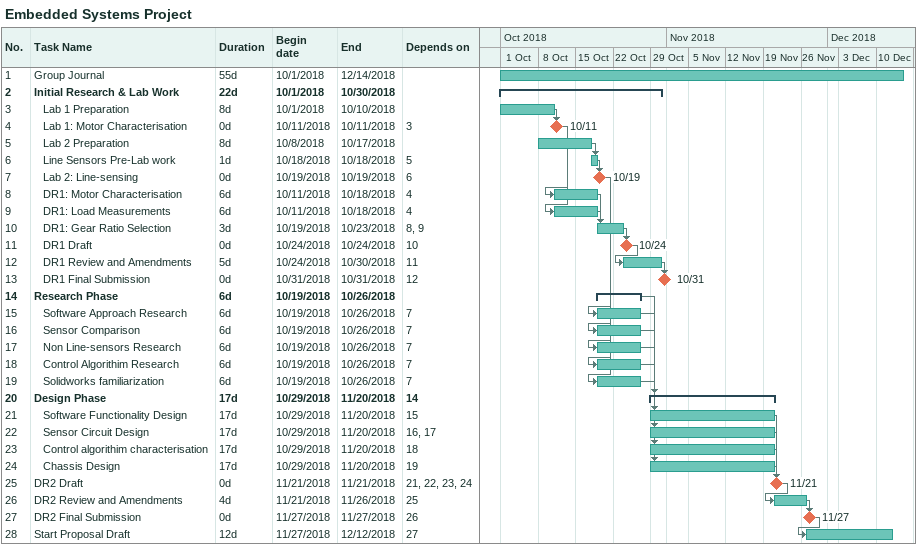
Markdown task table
Embedded Systems Project

| ID | Level | Task | Duration | Start | Finish | Predecessors |
|---|---|---|---|---|---|---|
| 1 | 1 | Group Journal | 55d | 2018-10-01 | 2018-12-14 |  |
| 2 | 1 | **Initial Research & Lab Work** | 22d | 2018-10-01 | 2018-10-30 |  |
| 3 | 2 | Lab 1 Preparation | 8d | 2018-10-01 | 2018-10-10 |  |
| 4 | 2 | Lab 1: Motor Characterisation | 0d | 2018-10-11 | 2018-10-11 | 3 |
| 5 | 2 | Lab 2 Preparation | 8d | 2018-10-08 | 2018-10-17 |  |
| 6 | 2 | Line Sensors Pre-Lab work | 1d | 2018-10-18 | 2018-10-18 | 5 |
| 7 | 2 | Lab 2: Line-sensing | 0d | 2018-10-19 | 2018-10-19 | 6 |
| 8 | 2 | DR1: Motor Characterisation | 6d | 2018-10-11 | 2018-10-18 | 4 |
| 9 | 2 | DR1: Load Measurements | 6d | 2018-10-11 | 2018-10-18 | 4 |
| 10 | 2 | DR1: Gear Ratio Selection | 3d | 2018-10-19 | 2018-10-23 | 8, 9 |
| 11 | 2 | DR1 Draft | 0d | 2018-10-24 | 2018-10-24 | 10 |
| 12 | 2 | DR1 Review and Amendments | 5d | 2018-10-24 | 2018-10-30 | 11 |
| 13 | 2 | DR1 Final Submission | 0d | 2018-10-31 | 2018-10-31 | 12 |
| 14 | 1 | **Research Phase** | 6d | 2018-10-19 | 2018-10-26 |  |
| 15 | 2 | Software Approach Research | 6d | 2018-10-19 | 2018-10-26 | 7 |
| 16 | 2 | Sensor Comparison | 6d | 2018-10-19 | 2018-10-26 | 7 |
| 17 | 2 | Non Line-sensors Research | 6d | 2018-10-19 | 2018-10-26 | 7 |
| 18 | 2 | Control Algorithim Research | 6d | 2018-10-19 | 2018-10-26 | 7 |
| 19 | 2 | Solidworks familiarization | 6d | 2018-10-19 | 2018-10-26 | 7 |
| 20 | 1 | **Design Phase** | 17d | 2018-10-29 | 2018-11-20 | 14 |
| 21 | 2 | Software Functionality Design | 17d | 2018-10-29 | 2018-11-20 | 15 |
| 22 | 2 | Sensor Circuit Design | 17d | 2018-10-29 | 2018-11-20 | 16, 17 |
| 23 | 2 | Control algorithim characterisation | 17d | 2018-10-29 | 2018-11-20 | 18 |
| 24 | 2 | Chassis Design | 17d | 2018-10-29 | 2018-11-20 | 19 |
| 25 | 1 | DR2 Draft | 0d | 2018-11-21 | 2018-11-21 | 21, 22, 23, 24 |
| 26 | 1 | DR2 Review and Amendments | 4d | 2018-11-21 | 2018-11-26 | 25 |
| 27 | 1 | DR2 Final Submission | 0d | 2018-11-27 | 2018-11-27 | 26 |
| 28 | 1 | Start Proposal Draft | 12d | 2018-11-27 | 2018-12-12 | 27 |
